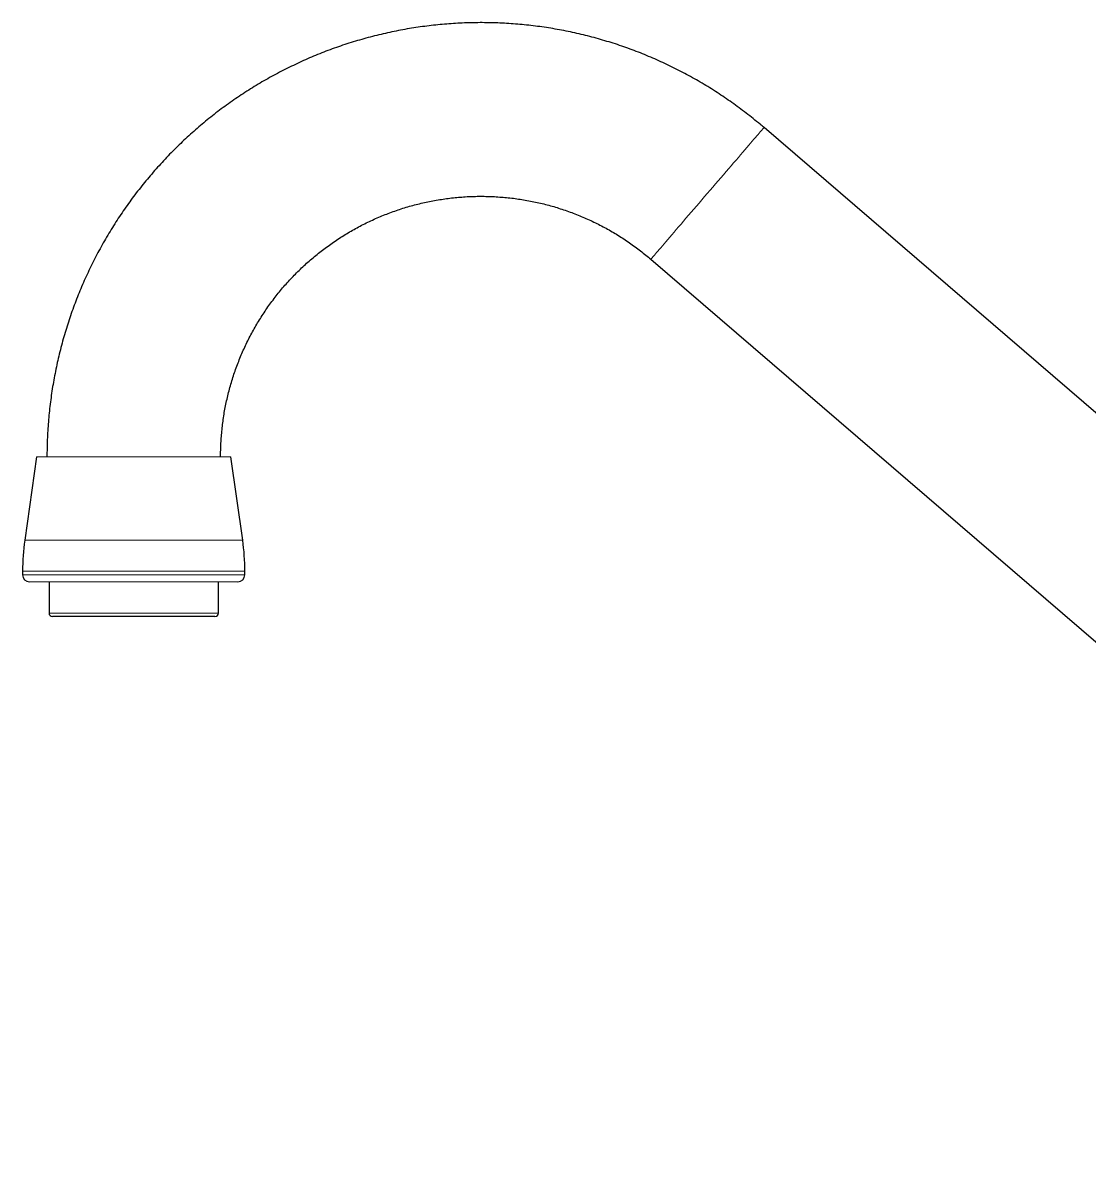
# Model space of a CAD drawing. Header units: millimetres. Extents: x 46649 to 61237, y -33954 to -18530.
# Drawn here: x 60004.1 to 60157.7, y -19330.5 to -19167.4 of the extents above; entities that cross this region are included whole.
import ezdxf

# ---------------------------------------------------------------- set-up
doc = ezdxf.new("R2010")
doc.units = ezdxf.units.MM
doc.layers.add('ed-1', color=6, linetype='Continuous', lineweight=5)
doc.layers.add('eo-3', color=2, linetype='Continuous', lineweight=25)

# ---------------------------------------------------------------- blocks, each defined once
blk = doc.blocks.new('GX 2470-H 25 300mm Panel Tap - Front')
at = {"layer": 'ed-1'}
for p, q in [((-175.05, 204.67), (-189.04, 204.67)), ((-161.04, 204.67), (-175.05, 204.67)), ((-175.05, 192.65), (-190.72, 192.65)), ((-159.35, 192.65), (-175.05, 192.65)), ((-175.05, 188.2), (-191.04, 188.2)), ((-191.04, 187.67), (-159.04, 187.67)), ((-159.04, 188.2), (-175.05, 188.2)), ((-160.04, 186.67), (-190.04, 186.67)), ((-187.24, 182.17), (-162.84, 182.17))]:
    blk.add_line(p, q, dxfattribs=at)
blk.add_lwpolyline([(-100.58, 233.1), (-100.58, 233.1), (-100.56, 233.12), (-100.53, 233.17), (-100.47, 233.23), (-100.4, 233.32), (-100.3, 233.43), (-100.19, 233.56), (-100.06, 233.71), (-99.91, 233.89), (-99.75, 234.08), (-99.56, 234.29), (-99.36, 234.52), (-99.15, 234.77), (-98.92, 235.04), (-98.67, 235.33), (-98.41, 235.63), (-98.14, 235.95), (-97.85, 236.29), (-97.55, 236.64), (-97.23, 237), (-96.91, 237.38), (-96.58, 237.77), (-96.23, 238.17), (-95.88, 238.58), (-95.52, 239), (-95.15, 239.43), (-94.78, 239.86), (-94.4, 240.31), (-94.01, 240.75), (-93.62, 241.2), (-93.23, 241.66), (-92.84, 242.12), (-92.45, 242.57), (-92.05, 243.03), (-91.66, 243.49), (-91.27, 243.94), (-90.88, 244.4), (-90.5, 244.84), (-90.12, 245.28), (-89.74, 245.72), (-89.37, 246.15), (-89.01, 246.57), (-88.66, 246.98), (-88.31, 247.38), (-87.98, 247.77), (-87.65, 248.14), (-87.34, 248.51), (-87.04, 248.86), (-86.75, 249.19), (-86.47, 249.51), (-86.21, 249.82), (-85.97, 250.1), (-85.73, 250.37), (-85.52, 250.63), (-85.32, 250.86), (-85.13, 251.07), (-84.97, 251.26), (-84.82, 251.44), (-84.69, 251.59), (-84.57, 251.72), (-84.48, 251.83), (-84.4, 251.92), (-84.34, 251.98), (-84.31, 252.03), (-84.29, 252.05), (-84.28, 252.05)], dxfattribs=at)
at = {"layer": 'eo-3'}
for p, q in [((65.72, 123.05), (-84.28, 252.05)), ((-100.58, 233.1), (49.42, 104.1)), ((-189.04, 204.67), (-190.72, 192.65)), ((-159.35, 192.65), (-161.04, 204.67)), ((-191.04, 188.2), (-191.04, 187.67)), ((-159.04, 187.67), (-159.04, 188.2)), ((-187.24, 186.67), (-187.24, 182.17)), ((-162.84, 182.17), (-162.84, 186.67)), ((-163.34, 181.67), (-186.74, 181.67))]:
    blk.add_line(p, q, dxfattribs=at)
for centre, radius, start, end in [((-159.04, 188.2), 32, 172, 180), ((-191.04, 188.2), 32, 0, 8), ((-190.04, 187.67), 1, 180, 270), ((-160.04, 187.67), 1, 270, 0), ((-186.74, 182.17), 0.5, 180, 270), ((-163.34, 182.17), 0.5, 270, 0)]:
    blk.add_arc(centre, radius, start, end, dxfattribs=at)
for points, knots in [([(-84.28, 252.05), (-84.47, 252.21), (-84.99, 252.65), (-85.84, 253.35), (-86.85, 254.15), (-87.87, 254.92), (-88.9, 255.67), (-89.95, 256.39), (-91.02, 257.1), (-92.1, 257.79), (-93.19, 258.45), (-94.3, 259.09), (-95.42, 259.71), (-96.55, 260.3), (-97.69, 260.87), (-98.85, 261.42), (-100.01, 261.94), (-101.19, 262.44), (-102.38, 262.92), (-103.57, 263.37), (-104.78, 263.8), (-105.99, 264.2), (-107.21, 264.57), (-108.44, 264.93), (-109.68, 265.25), (-110.92, 265.55), (-112.17, 265.83), (-113.42, 266.08), (-114.68, 266.31), (-115.94, 266.5), (-117.21, 266.68), (-118.48, 266.82), (-119.75, 266.95), (-121.03, 267.04), (-122.3, 267.11), (-123.58, 267.15), (-124.86, 267.17), (-126.14, 267.16), (-127.42, 267.12), (-128.69, 267.06), (-129.97, 266.97), (-131.24, 266.86), (-132.51, 266.72), (-133.78, 266.55), (-135.04, 266.36), (-136.3, 266.15), (-137.56, 265.9), (-138.81, 265.63), (-140.05, 265.34), (-141.29, 265.02), (-142.52, 264.67), (-143.74, 264.3), (-144.96, 263.91), (-146.17, 263.49), (-147.37, 263.04), (-148.56, 262.58), (-149.74, 262.08), (-150.9, 261.57), (-152.06, 261.02), (-153.21, 260.46), (-154.35, 259.87), (-155.47, 259.26), (-156.58, 258.63), (-157.68, 257.97), (-158.76, 257.29), (-159.83, 256.59), (-160.88, 255.87), (-161.92, 255.12), (-162.95, 254.36), (-163.96, 253.57), (-164.95, 252.77), (-165.92, 251.94), (-166.88, 251.1), (-167.82, 250.23), (-168.74, 249.35), (-169.65, 248.44), (-170.54, 247.52), (-171.4, 246.58), (-172.25, 245.62), (-173.08, 244.65), (-173.89, 243.66), (-174.67, 242.65), (-175.44, 241.63), (-176.18, 240.59), (-176.91, 239.54), (-177.61, 238.47), (-178.29, 237.39), (-178.95, 236.29), (-179.59, 235.18), (-180.2, 234.06), (-180.79, 232.92), (-181.35, 231.78), (-181.9, 230.62), (-182.42, 229.45), (-182.91, 228.27), (-183.38, 227.08), (-183.83, 225.89), (-184.25, 224.68), (-184.65, 223.46), (-185.02, 222.24), (-185.37, 221.01), (-185.69, 219.77), (-185.98, 218.53), (-186.25, 217.28), (-186.5, 216.03), (-186.72, 214.77), (-186.91, 213.5), (-187.08, 212.24), (-187.22, 210.97), (-187.34, 209.69), (-187.43, 208.42), (-187.49, 207.14), (-187.53, 205.89), (-187.53, 205.06), (-187.54, 204.67)], [0, 0, 0, 0, 0.005276, 0.014242, 0.023209, 0.032176, 0.041142, 0.050109, 0.059075, 0.068042, 0.077009, 0.085975, 0.094942, 0.103908, 0.112875, 0.121842, 0.130808, 0.139775, 0.148741, 0.157708, 0.166674, 0.175641, 0.184608, 0.193574, 0.202541, 0.211507, 0.220474, 0.229441, 0.238407, 0.247374, 0.25634, 0.265307, 0.274274, 0.28324, 0.292207, 0.301173, 0.31014, 0.319107, 0.328073, 0.33704, 0.346006, 0.354973, 0.36394, 0.372906, 0.381873, 0.390839, 0.399806, 0.408773, 0.417739, 0.426706, 0.435672, 0.444639, 0.453605, 0.462572, 0.471539, 0.480505, 0.489472, 0.498438, 0.507405, 0.516372, 0.525338, 0.534305, 0.543271, 0.552238, 0.561205, 0.570171, 0.579138, 0.588104, 0.597071, 0.606038, 0.615004, 0.623971, 0.632937, 0.641904, 0.650871, 0.659837, 0.668804, 0.67777, 0.686737, 0.695704, 0.70467, 0.713637, 0.722603, 0.73157, 0.740536, 0.749503, 0.75847, 0.767436, 0.776403, 0.785369, 0.794336, 0.803303, 0.812269, 0.821236, 0.830202, 0.839169, 0.848136, 0.857102, 0.866069, 0.875035, 0.884002, 0.892969, 0.901935, 0.910902, 0.919868, 0.928835, 0.937802, 0.946768, 0.955735, 0.964701, 0.973668, 0.982635, 0.991601, 1, 1, 1, 1]), ([(-162.54, 204.67), (-162.54, 204.82), (-162.53, 205.3), (-162.51, 206.11), (-162.46, 207.1), (-162.38, 208.08), (-162.28, 209.07), (-162.15, 210.05), (-162, 211.03), (-161.82, 212), (-161.61, 212.97), (-161.38, 213.93), (-161.12, 214.89), (-160.84, 215.84), (-160.53, 216.78), (-160.2, 217.71), (-159.84, 218.64), (-159.46, 219.55), (-159.06, 220.45), (-158.63, 221.35), (-158.17, 222.23), (-157.7, 223.1), (-157.2, 223.95), (-156.68, 224.79), (-156.14, 225.62), (-155.57, 226.44), (-154.99, 227.24), (-154.38, 228.02), (-153.76, 228.79), (-153.11, 229.54), (-152.44, 230.27), (-151.76, 230.98), (-151.05, 231.68), (-150.33, 232.36), (-149.59, 233.01), (-148.83, 233.65), (-148.06, 234.27), (-147.27, 234.87), (-146.46, 235.44), (-145.64, 236), (-144.81, 236.53), (-143.96, 237.04), (-143.1, 237.53), (-142.23, 238), (-141.34, 238.44), (-140.44, 238.86), (-139.53, 239.25), (-138.62, 239.62), (-137.69, 239.97), (-136.75, 240.29), (-135.81, 240.59), (-134.85, 240.86), (-133.9, 241.11), (-132.93, 241.33), (-131.96, 241.52), (-130.98, 241.69), (-130, 241.84), (-129.02, 241.96), (-128.04, 242.05), (-127.05, 242.12), (-126.06, 242.16), (-125.07, 242.17), (-124.08, 242.16), (-123.09, 242.12), (-122.1, 242.05), (-121.11, 241.96), (-120.13, 241.85), (-119.15, 241.7), (-118.17, 241.54), (-117.2, 241.34), (-116.24, 241.12), (-115.28, 240.88), (-114.33, 240.61), (-113.38, 240.31), (-112.44, 239.99), (-111.51, 239.65), (-110.6, 239.28), (-109.69, 238.88), (-108.79, 238.47), (-107.9, 238.03), (-107.03, 237.56), (-106.16, 237.08), (-105.32, 236.57), (-104.48, 236.03), (-103.66, 235.48), (-102.85, 234.91), (-102.06, 234.31), (-101.3, 233.71), (-100.82, 233.3), (-100.58, 233.1)], [0, 0, 0, 0, 0.005276, 0.016852, 0.028428, 0.040004, 0.051579, 0.063155, 0.074731, 0.086307, 0.097883, 0.109459, 0.121035, 0.132611, 0.144187, 0.155763, 0.167339, 0.178915, 0.190491, 0.202067, 0.213643, 0.225219, 0.236795, 0.248371, 0.259947, 0.271523, 0.283099, 0.294675, 0.306251, 0.317826, 0.329402, 0.340978, 0.352554, 0.36413, 0.375706, 0.387282, 0.398858, 0.410434, 0.42201, 0.433586, 0.445162, 0.456738, 0.468314, 0.47989, 0.491466, 0.503042, 0.514618, 0.526194, 0.53777, 0.549346, 0.560922, 0.572498, 0.584073, 0.595649, 0.607225, 0.618801, 0.630377, 0.641953, 0.653529, 0.665105, 0.676681, 0.688257, 0.699833, 0.711409, 0.722985, 0.734561, 0.746137, 0.757713, 0.769289, 0.780865, 0.792441, 0.804017, 0.815593, 0.827169, 0.838745, 0.850321, 0.861896, 0.873472, 0.885048, 0.896624, 0.9082, 0.919776, 0.931352, 0.942928, 0.954504, 0.96608, 0.977656, 0.989232, 1, 1, 1, 1])]:
    blk.add_open_spline(points, degree=3, knots=knots, dxfattribs=at)

msp = doc.modelspace()

# ---------------------------------------------------------------- block references
at = {"layer": 'eo-3'}
msp.add_blockref('GX 2470-H 25 300mm Panel Tap - Front', (60195.149452, -19434.60158), dxfattribs=at)

doc.saveas('drawing.dxf')
